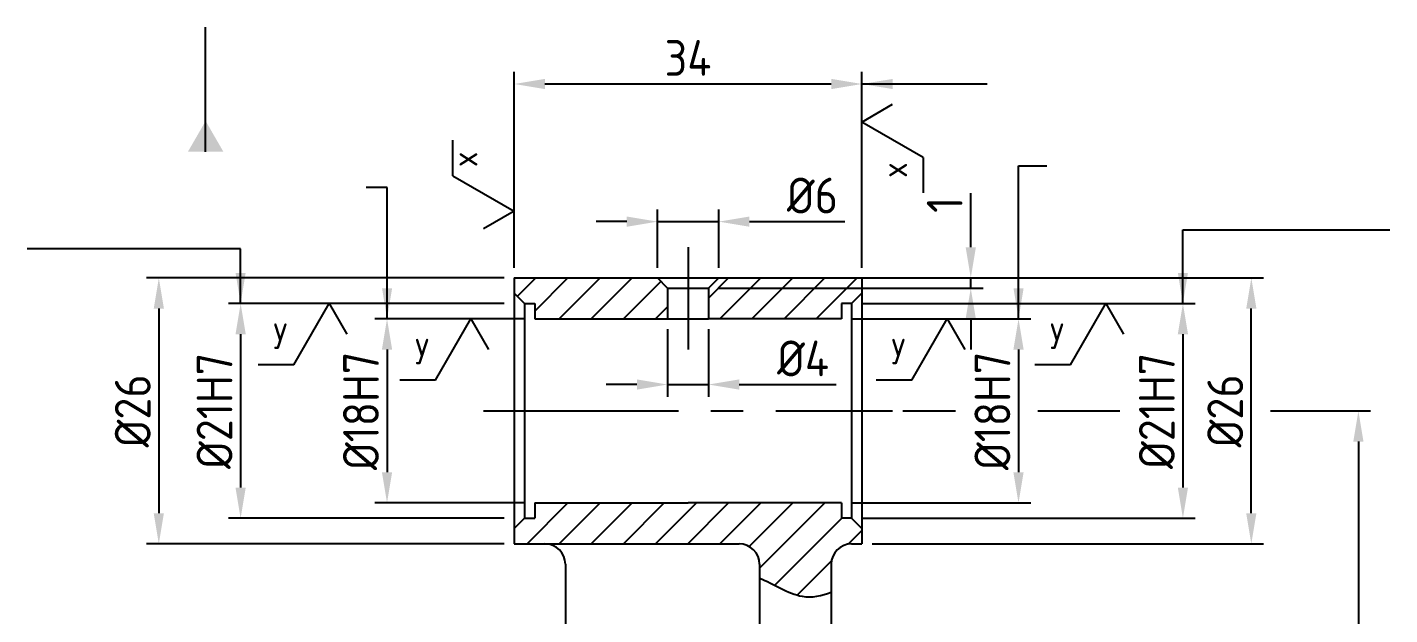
# Model space of a CAD drawing. Header units: millimetres. Extents: x 0 to 10991, y 0 to 768.
# Drawn here: x 1284.5 to 1417.8, y 567.8 to 625.3 of the extents above; entities that cross this region are included whole.
import ezdxf

# ---------------------------------------------------------------- set-up
doc = ezdxf.new("R2010")
doc.units = ezdxf.units.MM
doc.linetypes.add('CENTER2', pattern=[28.575, 19.05, -3.175, 3.175, -3.175])
for name, color, linetype in [('가는실선', 7, 'Continuous'), ('외형선', 3, 'Continuous'), ('중심선', 7, 'CENTER2')]:
    doc.layers.add(name, color=color, linetype=linetype)
doc.styles.get("Standard").update_dxf_attribs({"font": 'isocp.shx', "bigfont": 'whgtxt.shx'})
doc.dimstyles.new('ISO-25', dxfattribs={"dimtxt": 3.5, "dimasz": 3, "dimexe": 1.2, "dimexo": 1, "dimgap": 0.8, "dimtad": 1, "dimdec": 3, "dimdsep": 46, "dimtxsty": 'Standard', "dimcen": 0, "dimclrd": 7, "dimclre": 7, "dimclrt": 2, "dimadec": 0, "dimazin": 2, "dimtfac": 1, "dimtdec": 3, "dimtmove": 0, "dimatfit": 3, "dimfxl": 0, "dimlwd": -1, "dimlwe": -1, "dimarcsym": 0})

# ---------------------------------------------------------------- blocks, each defined once
blk = doc.blocks.new('*D369')
at = {"layer": 'Defpoints', "color": 0}
for p in [(1334.16, 596.75), (1319.72, 578.75), (1334.16, 578.75)]:
    blk.add_point(p, dxfattribs=at)
at = {"layer": '외형선', "color": 7}
for p, q in [((1333.16, 596.75), (1318.52, 596.75)), ((1319.72, 593.75), (1319.72, 581.75)), ((1333.16, 578.75), (1318.52, 578.75))]:
    blk.add_line(p, q, dxfattribs=at)
for points in [[(1319.22, 593.75), (1320.22, 593.75), (1319.72, 596.75)], [(1319.22, 581.75), (1320.22, 581.75), (1319.72, 578.75)]]:
    blk.add_solid(points, dxfattribs=at)
at = {"layer": '외형선', "color": 2, "insert": (1317.17, 587.75), "char_height": 3.5, "attachment_point": 5, "rotation": 90}
blk.add_mtext('%%C18H7', dxfattribs=at)
blk = doc.blocks.new('*D370')
at = {"layer": 'Defpoints', "color": 0}
for p in [(1332.16, 598.25), (1305.4, 577.25), (1332.16, 577.25)]:
    blk.add_point(p, dxfattribs=at)
at = {"layer": '외형선', "color": 7}
for p, q in [((1331.16, 598.25), (1304.2, 598.25)), ((1305.4, 595.25), (1305.4, 580.25)), ((1331.16, 577.25), (1304.2, 577.25))]:
    blk.add_line(p, q, dxfattribs=at)
for points in [[(1304.9, 595.25), (1305.9, 595.25), (1305.4, 598.25)], [(1304.9, 580.25), (1305.9, 580.25), (1305.4, 577.25)]]:
    blk.add_solid(points, dxfattribs=at)
at = {"layer": '외형선', "color": 2, "insert": (1302.85, 587.75), "char_height": 3.5, "attachment_point": 5, "rotation": 90}
blk.add_mtext('%%C21H7', dxfattribs=at)
blk = doc.blocks.new('*D371')
at = {"layer": 'Defpoints', "color": 0}
for p in [(1332.16, 600.75), (1297.4, 574.75), (1332.16, 574.75)]:
    blk.add_point(p, dxfattribs=at)
at = {"layer": '외형선', "color": 7}
for p, q in [((1331.16, 600.75), (1296.2, 600.75)), ((1297.4, 597.75), (1297.4, 577.75)), ((1331.16, 574.75), (1296.2, 574.75))]:
    blk.add_line(p, q, dxfattribs=at)
for points in [[(1296.9, 597.75), (1297.9, 597.75), (1297.4, 600.75)], [(1296.9, 577.75), (1297.9, 577.75), (1297.4, 574.75)]]:
    blk.add_solid(points, dxfattribs=at)
at = {"layer": '외형선', "color": 2, "insert": (1294.85, 587.75), "char_height": 3.5, "attachment_point": 5, "rotation": 90}
blk.add_mtext('%%C26', dxfattribs=at)
blk = doc.blocks.new('*D372')
at = {"layer": 'Defpoints', "color": 0}
for p in [(1347.16, 596.75), (1351.16, 596.75), (1351.16, 590.33)]:
    blk.add_point(p, dxfattribs=at)
at = {"layer": '외형선', "color": 7}
for p, q in [((1347.16, 595.75), (1347.16, 589.13)), ((1351.16, 595.75), (1351.16, 589.13)), ((1344.16, 590.33), (1341.16, 590.33)), ((1347.16, 590.33), (1351.16, 590.33)), ((1354.16, 590.33), (1363.66, 590.33))]:
    blk.add_line(p, q, dxfattribs=at)
for points in [[(1344.16, 590.83), (1344.16, 589.83), (1347.16, 590.33)], [(1354.16, 590.83), (1354.16, 589.83), (1351.16, 590.33)]]:
    blk.add_solid(points, dxfattribs=at)
at = {"layer": '외형선', "color": 2, "insert": (1360.41, 592.88), "char_height": 3.5, "attachment_point": 5}
blk.add_mtext('%%C4', dxfattribs=at)
blk = doc.blocks.new('*D373')
at = {"layer": 'Defpoints', "color": 0}
for p in [(1352.16, 606.26), (1346.16, 600.75), (1352.16, 600.75)]:
    blk.add_point(p, dxfattribs=at)
at = {"layer": '외형선', "color": 7}
for p, q in [((1346.16, 601.75), (1346.16, 607.46)), ((1352.16, 601.75), (1352.16, 607.46)), ((1343.16, 606.26), (1340.16, 606.26)), ((1346.16, 606.26), (1352.16, 606.26)), ((1355.16, 606.26), (1364.48, 606.26))]:
    blk.add_line(p, q, dxfattribs=at)
for points in [[(1343.16, 606.76), (1343.16, 605.76), (1346.16, 606.26)], [(1355.16, 606.76), (1355.16, 605.76), (1352.16, 606.26)]]:
    blk.add_solid(points, dxfattribs=at)
at = {"layer": '외형선', "color": 2, "insert": (1361.32, 608.81), "char_height": 3.5, "attachment_point": 5}
blk.add_mtext('%%C6', dxfattribs=at)
blk = doc.blocks.new('*D374')
at = {"layer": 'Defpoints', "color": 0}
for p in [(1366.16, 619.72), (1332.16, 600.75), (1366.16, 600.75)]:
    blk.add_point(p, dxfattribs=at)
at = {"layer": '외형선', "color": 7}
for p, q in [((1332.16, 601.75), (1332.16, 620.92)), ((1335.16, 619.72), (1363.16, 619.72)), ((1366.16, 601.75), (1366.16, 620.92))]:
    blk.add_line(p, q, dxfattribs=at)
for points in [[(1335.16, 620.22), (1335.16, 619.22), (1332.16, 619.72)], [(1363.16, 620.22), (1363.16, 619.22), (1366.16, 619.72)]]:
    blk.add_solid(points, dxfattribs=at)
at = {"layer": '외형선', "color": 2, "insert": (1349.16, 622.27), "char_height": 3.5, "attachment_point": 5}
blk.add_mtext('34', dxfattribs=at)
blk = doc.blocks.new('*D375')
at = {"layer": 'Defpoints', "color": 0}
for p in [(1369.16, 587.75), (1363.16, 507.75), (1414.72, 507.75)]:
    blk.add_point(p, dxfattribs=at)
at = {"layer": '외형선', "color": 7}
for p, q in [((1370.16, 587.75), (1375.31, 587.75)), ((1383.36, 587.75), (1391.38, 587.75)), ((1406.13, 587.75), (1415.92, 587.75)), ((1414.72, 584.75), (1414.72, 510.75)), ((1364.16, 507.75), (1415.92, 507.75))]:
    blk.add_line(p, q, dxfattribs=at)
for points in [[(1414.22, 584.75), (1415.22, 584.75), (1414.72, 587.75)], [(1414.22, 510.75), (1415.22, 510.75), (1414.72, 507.75)]]:
    blk.add_solid(points, dxfattribs=at)
at = {"layer": '외형선', "color": 2, "insert": (1412.17, 547.75), "char_height": 3.5, "attachment_point": 5, "rotation": 90}
blk.add_mtext('80{\\H0.71429x;%%P0.023}', dxfattribs=at)
blk = doc.blocks.new('*D387')
at = {"layer": 'Defpoints', "color": 0}
for p in [(1351.16, 599.75), (1352.16, 600.75), (1376.81, 600.75)]:
    blk.add_point(p, dxfattribs=at)
at = {"layer": '외형선', "color": 7}
for p, q in [((1376.81, 603.75), (1376.81, 609.05)), ((1352.16, 599.75), (1378.01, 599.75)), ((1353.16, 600.75), (1378.01, 600.75)), ((1376.81, 599.75), (1376.81, 600.75)), ((1376.81, 596.75), (1376.81, 593.75))]:
    blk.add_line(p, q, dxfattribs=at)
for points in [[(1376.31, 603.75), (1377.31, 603.75), (1376.81, 600.75)], [(1376.31, 596.75), (1377.31, 596.75), (1376.81, 599.75)]]:
    blk.add_solid(points, dxfattribs=at)
at = {"layer": '외형선', "color": 2, "insert": (1374.26, 607.9), "char_height": 3.5, "attachment_point": 5, "rotation": 90}
blk.add_mtext('1', dxfattribs=at)
blk = doc.blocks.new('*D389')
at = {"layer": 'Defpoints', "color": 0}
for p in [(1364.16, 596.75), (1364.16, 578.75), (1381.48, 578.75)]:
    blk.add_point(p, dxfattribs=at)
at = {"layer": '외형선', "color": 7}
for p, q in [((1365.16, 596.75), (1382.68, 596.75)), ((1381.48, 593.75), (1381.48, 581.75)), ((1365.16, 578.75), (1382.68, 578.75))]:
    blk.add_line(p, q, dxfattribs=at)
for points in [[(1380.98, 593.75), (1381.98, 593.75), (1381.48, 596.75)], [(1380.98, 581.75), (1381.98, 581.75), (1381.48, 578.75)]]:
    blk.add_solid(points, dxfattribs=at)
at = {"layer": '외형선', "color": 2, "insert": (1378.93, 587.75), "char_height": 3.5, "attachment_point": 5, "rotation": 90}
blk.add_mtext('%%C18H7', dxfattribs=at)
blk = doc.blocks.new('*D390')
at = {"layer": 'Defpoints', "color": 0}
for p in [(1365.16, 598.25), (1365.16, 577.25), (1397.56, 577.25)]:
    blk.add_point(p, dxfattribs=at)
at = {"layer": '외형선', "color": 7}
for p, q in [((1366.16, 598.25), (1398.76, 598.25)), ((1397.56, 595.25), (1397.56, 580.25)), ((1366.16, 577.25), (1398.76, 577.25))]:
    blk.add_line(p, q, dxfattribs=at)
for points in [[(1397.06, 595.25), (1398.06, 595.25), (1397.56, 598.25)], [(1397.06, 580.25), (1398.06, 580.25), (1397.56, 577.25)]]:
    blk.add_solid(points, dxfattribs=at)
at = {"layer": '외형선', "color": 2, "insert": (1395.01, 587.75), "char_height": 3.5, "attachment_point": 5, "rotation": 90}
blk.add_mtext('%%C21H7', dxfattribs=at)
blk = doc.blocks.new('*D391')
at = {"layer": 'Defpoints', "color": 0}
for p in [(1376.81, 600.75), (1404.25, 600.75), (1366.16, 574.75)]:
    blk.add_point(p, dxfattribs=at)
at = {"layer": '외형선', "color": 7}
for p, q in [((1377.81, 600.75), (1405.45, 600.75)), ((1404.25, 577.75), (1404.25, 597.75)), ((1367.16, 574.75), (1405.45, 574.75))]:
    blk.add_line(p, q, dxfattribs=at)
for points in [[(1403.75, 597.75), (1404.75, 597.75), (1404.25, 600.75)], [(1403.75, 577.75), (1404.75, 577.75), (1404.25, 574.75)]]:
    blk.add_solid(points, dxfattribs=at)
at = {"layer": '외형선', "color": 2, "insert": (1401.7, 587.75), "char_height": 3.5, "attachment_point": 5, "rotation": 90}
blk.add_mtext('%%C26', dxfattribs=at)

msp = doc.modelspace()

# ---------------------------------------------------------------- hatches: boundary and pattern name
at = {"layer": '가는실선'}
h = msp.add_hatch(dxfattribs=at)
h.set_pattern_fill('ANSI31', color=256, scale=0.7)
h.set_pattern_definition([(45, (73.4666, 0), (-1.5715448, 1.5715448), [])])
h.paths.add_polyline_path([(1352.1602, 600.749), (1351.1602, 599.749), (1351.1602, 596.749), (1364.1602, 596.749), (1364.1602, 598.249), (1366.1602, 598.249), (1366.1602, 600.749)])
h.paths.add_polyline_path([(1332.1602, 599.249), (1333.1602, 598.249), (1334.1602, 598.249), (1334.1602, 596.749), (1347.1602, 596.749), (1347.1602, 599.749), (1346.1602, 600.749), (1332.1602, 600.749)])
edge = h.paths.add_edge_path()
edge.add_line((1333.1602, 577.249), (1332.1602, 576.249))
edge.add_line((1332.1602, 576.249), (1332.1602, 574.749))
edge.add_line((1332.1602, 574.749), (1354.1602, 574.749))
edge.add_arc((1354.1602, 572.749), 2, 0, 90, ccw=False)
edge.add_line((1356.1602, 572.749), (1356.1602, 571.4022))
edge.add_line((1356.1602, 571.4022), (1356.1867, 571.3914))
edge.add_line((1356.1867, 571.3914), (1356.2132, 571.3805))
edge.add_line((1356.2132, 571.3805), (1356.2398, 571.3695))
edge.add_line((1356.2398, 571.3695), (1356.2663, 571.3583))
edge.add_line((1356.2663, 571.3583), (1356.2929, 571.3471))
edge.add_line((1356.2929, 571.3471), (1356.3196, 571.3357))
edge.add_line((1356.3196, 571.3357), (1356.3462, 571.3243))
edge.add_line((1356.3462, 571.3243), (1356.3729, 571.3127))
edge.add_line((1356.3729, 571.3127), (1356.3996, 571.301))
edge.add_line((1356.3996, 571.301), (1356.4264, 571.2893))
edge.add_line((1356.4264, 571.2893), (1356.4531, 571.2774))
edge.add_line((1356.4531, 571.2774), (1356.4799, 571.2654))
edge.add_line((1356.4799, 571.2654), (1356.5067, 571.2533))
edge.add_line((1356.5067, 571.2533), (1356.5335, 571.2412))
edge.add_line((1356.5335, 571.2412), (1356.5604, 571.2289))
edge.add_line((1356.5604, 571.2289), (1356.5873, 571.2166))
edge.add_line((1356.5873, 571.2166), (1356.6142, 571.2041))
edge.add_line((1356.6142, 571.2041), (1356.6411, 571.1916))
edge.add_line((1356.6411, 571.1916), (1356.6681, 571.179))
edge.add_line((1356.6681, 571.179), (1356.6951, 571.1663))
edge.add_line((1356.6951, 571.1663), (1356.7221, 571.1536))
edge.add_line((1356.7221, 571.1536), (1356.7491, 571.1407))
edge.add_line((1356.7491, 571.1407), (1356.7761, 571.1278))
edge.add_line((1356.7761, 571.1278), (1356.8032, 571.1149))
edge.add_line((1356.8032, 571.1149), (1356.8303, 571.1018))
edge.add_line((1356.8303, 571.1018), (1356.8574, 571.0887))
edge.add_line((1356.8574, 571.0887), (1356.8845, 571.0755))
edge.add_line((1356.8845, 571.0755), (1356.9117, 571.0622))
edge.add_line((1356.9117, 571.0622), (1356.9389, 571.0489))
edge.add_line((1356.9389, 571.0489), (1356.966, 571.0356))
edge.add_line((1356.966, 571.0356), (1356.9933, 571.0221))
edge.add_line((1356.9933, 571.0221), (1357.0205, 571.0086))
edge.add_line((1357.0205, 571.0086), (1357.0477, 570.9951))
edge.add_line((1357.0477, 570.9951), (1357.075, 570.9815))
edge.add_line((1357.075, 570.9815), (1357.1023, 570.9679))
edge.add_line((1357.1023, 570.9679), (1357.1296, 570.9542))
edge.add_line((1357.1296, 570.9542), (1357.157, 570.9405))
edge.add_line((1357.157, 570.9405), (1357.1843, 570.9267))
edge.add_line((1357.1843, 570.9267), (1357.2117, 570.9129))
edge.add_line((1357.2117, 570.9129), (1357.239, 570.899))
edge.add_line((1357.239, 570.899), (1357.2664, 570.8851))
edge.add_line((1357.2664, 570.8851), (1357.2939, 570.8712))
edge.add_line((1357.2939, 570.8712), (1357.3213, 570.8573))
edge.add_line((1357.3213, 570.8573), (1357.3487, 570.8433))
edge.add_line((1357.3487, 570.8433), (1357.3762, 570.8293))
edge.add_line((1357.3762, 570.8293), (1357.4037, 570.8152))
edge.add_line((1357.4037, 570.8152), (1357.4312, 570.8012))
edge.add_line((1357.4312, 570.8012), (1357.4587, 570.7871))
edge.add_line((1357.4587, 570.7871), (1357.4862, 570.773))
edge.add_line((1357.4862, 570.773), (1357.5138, 570.7589))
edge.add_line((1357.5138, 570.7589), (1357.5413, 570.7447))
edge.add_line((1357.5413, 570.7447), (1357.5689, 570.7306))
edge.add_line((1357.5689, 570.7306), (1357.5965, 570.7164))
edge.add_line((1357.5965, 570.7164), (1357.6241, 570.7023))
edge.add_line((1357.6241, 570.7023), (1357.6517, 570.6881))
edge.add_line((1357.6517, 570.6881), (1357.6793, 570.6739))
edge.add_line((1357.6793, 570.6739), (1357.707, 570.6597))
edge.add_line((1357.707, 570.6597), (1357.7346, 570.6456))
edge.add_line((1357.7346, 570.6456), (1357.7623, 570.6314))
edge.add_line((1357.7623, 570.6314), (1357.79, 570.6172))
edge.add_line((1357.79, 570.6172), (1357.8177, 570.603))
edge.add_line((1357.8177, 570.603), (1357.8454, 570.5889))
edge.add_line((1357.8454, 570.5889), (1357.8731, 570.5747))
edge.add_line((1357.8731, 570.5747), (1357.9008, 570.5606))
edge.add_line((1357.9008, 570.5606), (1357.9285, 570.5465))
edge.add_line((1357.9285, 570.5465), (1357.9563, 570.5324))
edge.add_line((1357.9563, 570.5324), (1357.984, 570.5183))
edge.add_line((1357.984, 570.5183), (1358.0118, 570.5042))
edge.add_line((1358.0118, 570.5042), (1358.0396, 570.4902))
edge.add_line((1358.0396, 570.4902), (1358.0673, 570.4762))
edge.add_line((1358.0673, 570.4762), (1358.0951, 570.4622))
edge.add_line((1358.0951, 570.4622), (1358.1229, 570.4482))
edge.add_line((1358.1229, 570.4482), (1358.1507, 570.4343))
edge.add_line((1358.1507, 570.4343), (1358.1786, 570.4204))
edge.add_line((1358.1786, 570.4204), (1358.2064, 570.4066))
edge.add_line((1358.2064, 570.4066), (1358.2342, 570.3928))
edge.add_line((1358.2342, 570.3928), (1358.262, 570.379))
edge.add_line((1358.262, 570.379), (1358.2899, 570.3652))
edge.add_line((1358.2899, 570.3652), (1358.3177, 570.3516))
edge.add_line((1358.3177, 570.3516), (1358.3456, 570.3379))
edge.add_line((1358.3456, 570.3379), (1358.3735, 570.3243))
edge.add_line((1358.3735, 570.3243), (1358.4013, 570.3108))
edge.add_line((1358.4013, 570.3108), (1358.4292, 570.2973))
edge.add_line((1358.4292, 570.2973), (1358.4571, 570.2839))
edge.add_line((1358.4571, 570.2839), (1358.485, 570.2705))
edge.add_line((1358.485, 570.2705), (1358.5129, 570.2572))
edge.add_line((1358.5129, 570.2572), (1358.5408, 570.2439))
edge.add_line((1358.5408, 570.2439), (1358.5687, 570.2307))
edge.add_line((1358.5687, 570.2307), (1358.5966, 570.2176))
edge.add_line((1358.5966, 570.2176), (1358.6245, 570.2045))
edge.add_line((1358.6245, 570.2045), (1358.6524, 570.1915))
edge.add_line((1358.6524, 570.1915), (1358.6803, 570.1786))
edge.add_line((1358.6803, 570.1786), (1358.7082, 570.1658))
edge.add_line((1358.7082, 570.1658), (1358.7362, 570.153))
edge.add_line((1358.7362, 570.153), (1358.7641, 570.1403))
edge.add_line((1358.7641, 570.1403), (1358.792, 570.1277))
edge.add_line((1358.792, 570.1277), (1358.8199, 570.1152))
edge.add_line((1358.8199, 570.1152), (1358.8479, 570.1028))
edge.add_line((1358.8479, 570.1028), (1358.8758, 570.0904))
edge.add_line((1358.8758, 570.0904), (1358.9037, 570.0782))
edge.add_line((1358.9037, 570.0782), (1358.9317, 570.066))
edge.add_line((1358.9317, 570.066), (1358.9596, 570.0539))
edge.add_line((1358.9596, 570.0539), (1358.9875, 570.0419))
edge.add_line((1358.9875, 570.0419), (1359.0155, 570.0301))
edge.add_line((1359.0155, 570.0301), (1359.0434, 570.0183))
edge.add_line((1359.0434, 570.0183), (1359.0713, 570.0066))
edge.add_line((1359.0713, 570.0066), (1359.0993, 569.995))
edge.add_line((1359.0993, 569.995), (1359.1272, 569.9836))
edge.add_line((1359.1272, 569.9836), (1359.1551, 569.9722))
edge.add_line((1359.1551, 569.9722), (1359.183, 569.9609))
edge.add_line((1359.183, 569.9609), (1359.211, 569.9498))
edge.add_line((1359.211, 569.9498), (1359.2389, 569.9388))
edge.add_line((1359.2389, 569.9388), (1359.2668, 569.9279))
edge.add_line((1359.2668, 569.9279), (1359.2947, 569.9171))
edge.add_line((1359.2947, 569.9171), (1359.3226, 569.9064))
edge.add_line((1359.3226, 569.9064), (1359.3505, 569.8959))
edge.add_line((1359.3505, 569.8959), (1359.3785, 569.8855))
edge.add_line((1359.3785, 569.8855), (1359.4064, 569.8752))
edge.add_line((1359.4064, 569.8752), (1359.4343, 569.865))
edge.add_line((1359.4343, 569.865), (1359.4621, 569.855))
edge.add_line((1359.4621, 569.855), (1359.49, 569.8451))
edge.add_line((1359.49, 569.8451), (1359.5179, 569.8353))
edge.add_line((1359.5179, 569.8353), (1359.5458, 569.8257))
edge.add_line((1359.5458, 569.8257), (1359.5737, 569.8162))
edge.add_line((1359.5737, 569.8162), (1359.6015, 569.8069))
edge.add_line((1359.6015, 569.8069), (1359.6294, 569.7977))
edge.add_line((1359.6294, 569.7977), (1359.6572, 569.7887))
edge.add_line((1359.6572, 569.7887), (1359.6851, 569.7798))
edge.add_line((1359.6851, 569.7798), (1359.7129, 569.771))
edge.add_line((1359.7129, 569.771), (1359.7408, 569.7624))
edge.add_line((1359.7408, 569.7624), (1359.7686, 569.754))
edge.add_line((1359.7686, 569.754), (1359.7964, 569.7457))
edge.add_line((1359.7964, 569.7457), (1359.8242, 569.7376))
edge.add_line((1359.8242, 569.7376), (1359.852, 569.7296))
edge.add_line((1359.852, 569.7296), (1359.8798, 569.7218))
edge.add_line((1359.8798, 569.7218), (1359.9076, 569.7142))
edge.add_line((1359.9076, 569.7142), (1359.9354, 569.7068))
edge.add_line((1359.9354, 569.7068), (1359.9631, 569.6995))
edge.add_line((1359.9631, 569.6995), (1359.9909, 569.6923))
edge.add_line((1359.9909, 569.6923), (1360.0186, 569.6854))
edge.add_line((1360.0186, 569.6854), (1360.0463, 569.6786))
edge.add_line((1360.0463, 569.6786), (1360.0741, 569.672))
edge.add_line((1360.0741, 569.672), (1360.1018, 569.6656))
edge.add_line((1360.1018, 569.6656), (1360.1295, 569.6594))
edge.add_line((1360.1295, 569.6594), (1360.1572, 569.6534))
edge.add_line((1360.1572, 569.6534), (1360.1848, 569.6475))
edge.add_line((1360.1848, 569.6475), (1360.2125, 569.6419))
edge.add_line((1360.2125, 569.6419), (1360.2402, 569.6364))
edge.add_line((1360.2402, 569.6364), (1360.2678, 569.6311))
edge.add_line((1360.2678, 569.6311), (1360.2954, 569.626))
edge.add_line((1360.2954, 569.626), (1360.323, 569.6211))
edge.add_line((1360.323, 569.6211), (1360.3506, 569.6165))
edge.add_line((1360.3506, 569.6165), (1360.3782, 569.612))
edge.add_line((1360.3782, 569.612), (1360.4058, 569.6077))
edge.add_line((1360.4058, 569.6077), (1360.4334, 569.6036))
edge.add_line((1360.4334, 569.6036), (1360.4609, 569.5997))
edge.add_line((1360.4609, 569.5997), (1360.4884, 569.596))
edge.add_line((1360.4884, 569.596), (1360.516, 569.5924))
edge.add_line((1360.516, 569.5924), (1360.5435, 569.5891))
edge.add_line((1360.5435, 569.5891), (1360.571, 569.586))
edge.add_line((1360.571, 569.586), (1360.5984, 569.5831))
edge.add_line((1360.5984, 569.5831), (1360.6259, 569.5803))
edge.add_line((1360.6259, 569.5803), (1360.6534, 569.5777))
edge.add_line((1360.6534, 569.5777), (1360.6808, 569.5754))
edge.add_line((1360.6808, 569.5754), (1360.7083, 569.5732))
edge.add_line((1360.7083, 569.5732), (1360.7357, 569.5712))
edge.add_line((1360.7357, 569.5712), (1360.7631, 569.5693))
edge.add_line((1360.7631, 569.5693), (1360.7905, 569.5677))
edge.add_line((1360.7905, 569.5677), (1360.8179, 569.5663))
edge.add_line((1360.8179, 569.5663), (1360.8452, 569.565))
edge.add_line((1360.8452, 569.565), (1360.8726, 569.5639))
edge.add_line((1360.8726, 569.5639), (1360.8999, 569.563))
edge.add_line((1360.8999, 569.563), (1360.9273, 569.5623))
edge.add_line((1360.9273, 569.5623), (1360.9546, 569.5617))
edge.add_line((1360.9546, 569.5617), (1360.9819, 569.5613))
edge.add_line((1360.9819, 569.5613), (1361.0092, 569.5611))
edge.add_line((1361.0092, 569.5611), (1361.0365, 569.5611))
edge.add_line((1361.0365, 569.5611), (1361.0638, 569.5613))
edge.add_line((1361.0638, 569.5613), (1361.091, 569.5616))
edge.add_line((1361.091, 569.5616), (1361.1183, 569.5621))
edge.add_line((1361.1183, 569.5621), (1361.1455, 569.5628))
edge.add_line((1361.1455, 569.5628), (1361.1728, 569.5636))
edge.add_line((1361.1728, 569.5636), (1361.2, 569.5646))
edge.add_line((1361.2, 569.5646), (1361.2272, 569.5658))
edge.add_line((1361.2272, 569.5658), (1361.2544, 569.5672))
edge.add_line((1361.2544, 569.5672), (1361.2816, 569.5687))
edge.add_line((1361.2816, 569.5687), (1361.3087, 569.5704))
edge.add_line((1361.3087, 569.5704), (1361.3359, 569.5722))
edge.add_line((1361.3359, 569.5722), (1361.363, 569.5743))
edge.add_line((1361.363, 569.5743), (1361.3902, 569.5764))
edge.add_line((1361.3902, 569.5764), (1361.4173, 569.5788))
edge.add_line((1361.4173, 569.5788), (1361.4444, 569.5813))
edge.add_line((1361.4444, 569.5813), (1361.4715, 569.584))
edge.add_line((1361.4715, 569.584), (1361.4986, 569.5868))
edge.add_line((1361.4986, 569.5868), (1361.5257, 569.5898))
edge.add_line((1361.5257, 569.5898), (1361.5528, 569.5929))
edge.add_line((1361.5528, 569.5929), (1361.5799, 569.5962))
edge.add_line((1361.5799, 569.5962), (1361.6069, 569.5997))
edge.add_line((1361.6069, 569.5997), (1361.634, 569.6033))
edge.add_line((1361.634, 569.6033), (1361.661, 569.6071))
edge.add_line((1361.661, 569.6071), (1361.688, 569.611))
edge.add_line((1361.688, 569.611), (1361.715, 569.6151))
edge.add_line((1361.715, 569.6151), (1361.742, 569.6193))
edge.add_line((1361.742, 569.6193), (1361.769, 569.6237))
edge.add_line((1361.769, 569.6237), (1361.796, 569.6282))
edge.add_line((1361.796, 569.6282), (1361.823, 569.6329))
edge.add_line((1361.823, 569.6329), (1361.8499, 569.6377))
edge.add_line((1361.8499, 569.6377), (1361.8769, 569.6427))
edge.add_line((1361.8769, 569.6427), (1361.9038, 569.6478))
edge.add_line((1361.9038, 569.6478), (1361.9308, 569.6531))
edge.add_line((1361.9308, 569.6531), (1361.9577, 569.6585))
edge.add_line((1361.9577, 569.6585), (1361.9846, 569.664))
edge.add_line((1361.9846, 569.664), (1362.0115, 569.6697))
edge.add_line((1362.0115, 569.6697), (1362.0384, 569.6756))
edge.add_line((1362.0384, 569.6756), (1362.0653, 569.6816))
edge.add_line((1362.0653, 569.6816), (1362.0922, 569.6877))
edge.add_line((1362.0922, 569.6877), (1362.119, 569.6939))
edge.add_line((1362.119, 569.6939), (1362.1459, 569.7003))
edge.add_line((1362.1459, 569.7003), (1362.1727, 569.7069))
edge.add_line((1362.1727, 569.7069), (1362.1996, 569.7135))
edge.add_line((1362.1996, 569.7135), (1362.2264, 569.7203))
edge.add_line((1362.2264, 569.7203), (1362.2532, 569.7273))
edge.add_line((1362.2532, 569.7273), (1362.28, 569.7344))
edge.add_line((1362.28, 569.7344), (1362.3068, 569.7416))
edge.add_line((1362.3068, 569.7416), (1362.3336, 569.7489))
edge.add_line((1362.3336, 569.7489), (1362.3604, 569.7564))
edge.add_line((1362.3604, 569.7564), (1362.3872, 569.764))
edge.add_line((1362.3872, 569.764), (1362.414, 569.7717))
edge.add_line((1362.414, 569.7717), (1362.4407, 569.7796))
edge.add_line((1362.4407, 569.7796), (1362.4675, 569.7876))
edge.add_line((1362.4675, 569.7876), (1362.4942, 569.7957))
edge.add_line((1362.4942, 569.7957), (1362.521, 569.8039))
edge.add_line((1362.521, 569.8039), (1362.5477, 569.8123))
edge.add_line((1362.5477, 569.8123), (1362.5744, 569.8208))
edge.add_line((1362.5744, 569.8208), (1362.6011, 569.8294))
edge.add_line((1362.6011, 569.8294), (1362.6278, 569.8381))
edge.add_line((1362.6278, 569.8381), (1362.6545, 569.847))
edge.add_line((1362.6545, 569.847), (1362.6812, 569.8559))
edge.add_line((1362.6812, 569.8559), (1362.7079, 569.865))
edge.add_line((1362.7079, 569.865), (1362.7345, 569.8742))
edge.add_line((1362.7345, 569.8742), (1362.7612, 569.8836))
edge.add_line((1362.7612, 569.8836), (1362.7879, 569.893))
edge.add_line((1362.7879, 569.893), (1362.8145, 569.9026))
edge.add_line((1362.8145, 569.9026), (1362.8411, 569.9123))
edge.add_line((1362.8411, 569.9123), (1362.8678, 569.922))
edge.add_line((1362.8678, 569.922), (1362.8944, 569.9319))
edge.add_line((1362.8944, 569.9319), (1362.921, 569.942))
edge.add_line((1362.921, 569.942), (1362.9476, 569.9521))
edge.add_line((1362.9476, 569.9521), (1362.9742, 569.9623))
edge.add_line((1362.9742, 569.9623), (1363.0008, 569.9727))
edge.add_line((1363.0008, 569.9727), (1363.0274, 569.9831))
edge.add_line((1363.0274, 569.9831), (1363.054, 569.9937))
edge.add_line((1363.054, 569.9937), (1363.0805, 570.0043))
edge.add_line((1363.0805, 570.0043), (1363.1071, 570.0151))
edge.add_line((1363.1071, 570.0151), (1363.1337, 570.026))
edge.add_line((1363.1337, 570.026), (1363.1602, 570.037))
edge.add_line((1363.1602, 570.037), (1363.1602, 572.749))
edge.add_arc((1365.1602, 572.749), 2, 90, 180, ccw=False)
edge.add_line((1365.1602, 574.749), (1366.1602, 574.749))
edge.add_line((1366.1602, 574.749), (1366.1602, 577.249))
edge.add_line((1366.1602, 577.249), (1364.1602, 577.249))
edge.add_line((1364.1602, 577.249), (1364.1602, 578.749))
edge.add_line((1364.1602, 578.749), (1349.1602, 578.749))
edge.add_line((1349.1602, 578.749), (1334.1602, 578.749))
edge.add_line((1334.1602, 578.749), (1334.1602, 577.249))
edge.add_line((1334.1602, 577.249), (1333.1602, 577.249))

# ---------------------------------------------------------------- linework, layer by layer
for p, q in [((1366.1602, 616.0015), (1369.1602, 617.7336)), ((1372.1602, 612.5374), (1366.1602, 616.0015)), ((1326.1602, 610.7497), (1326.1602, 614.2138)), ((1372.1602, 612.5374), (1372.1602, 609.0733)), ((1326.1602, 610.7497), (1332.1602, 607.2855)), ((1332.1602, 607.2855), (1329.1602, 605.5535)), ((1310.5921, 592.249), (1314.0562, 598.249)), ((1314.0562, 598.249), (1315.7882, 595.249)), ((1386.5507, 592.249), (1390.0148, 598.249)), ((1390.0148, 598.249), (1391.7469, 595.249)), ((1324.4514, 590.749), (1327.9155, 596.749)), ((1327.9155, 596.749), (1329.6475, 593.749)), ((1371.0377, 590.749), (1374.5018, 596.749)), ((1374.5018, 596.749), (1376.2339, 593.749)), ((1310.5921, 592.249), (1307.1279, 592.249)), ((1386.5507, 592.249), (1383.0866, 592.249)), ((1324.4514, 590.749), (1320.9873, 590.749)), ((1371.0377, 590.749), (1367.5736, 590.749))]:
    msp.add_line(p, q, dxfattribs=at)
at = {"layer": '외형선'}
for p, q in [((1332.1602, 600.749), (1332.1602, 574.749)), ((1332.1602, 600.749), (1366.1602, 600.749)), ((1347.1602, 599.749), (1346.1602, 600.749)), ((1347.1602, 599.749), (1347.1602, 596.749)), ((1347.1602, 599.749), (1351.1602, 599.749)), ((1351.1602, 599.749), (1352.1602, 600.749)), ((1351.1602, 599.749), (1351.1602, 596.749)), ((1366.1602, 600.749), (1366.1602, 574.749)), ((1333.1602, 598.249), (1332.1602, 599.249)), ((1365.1602, 598.249), (1366.1602, 599.249)), ((1333.1602, 598.249), (1334.1602, 598.249)), ((1333.1602, 598.249), (1333.1602, 577.249)), ((1334.1602, 598.249), (1334.1602, 596.749)), ((1365.1602, 598.249), (1364.1602, 598.249)), ((1364.1602, 598.249), (1364.1602, 596.749)), ((1365.1602, 598.249), (1365.1602, 577.249)), ((1334.1602, 596.749), (1347.1602, 596.749)), ((1347.1602, 596.749), (1351.1602, 596.749)), ((1364.1602, 596.749), (1351.1602, 596.749)), ((1334.1602, 578.749), (1334.1602, 577.249)), ((1334.1602, 578.749), (1349.1602, 578.749)), ((1364.1602, 578.749), (1349.1602, 578.749)), ((1364.1602, 578.749), (1364.1602, 577.249)), ((1332.1602, 576.249), (1333.1602, 577.249)), ((1333.1602, 577.249), (1334.1602, 577.249)), ((1365.1602, 577.249), (1364.1602, 577.249)), ((1365.1602, 577.249), (1366.1602, 576.249)), ((1332.1602, 574.749), (1354.1602, 574.749)), ((1365.1602, 574.749), (1366.1602, 574.749)), ((1337.1602, 572.749), (1337.1602, 517.749)), ((1356.1602, 572.749), (1356.1602, 517.749)), ((1363.1602, 572.749), (1363.1602, 507.749))]:
    msp.add_line(p, q, dxfattribs=at)
for centre, start, end in [((1335.1602, 572.749), 0, 90), ((1354.1602, 572.749), 0, 90), ((1365.1602, 572.749), 90, 180)]:
    msp.add_arc(centre, 2, start, end, dxfattribs=at)
msp.add_open_spline([(1356.1602, 571.4022), (1357.4888, 570.8643), (1359.9306, 569.1703), (1362.227, 569.6492), (1363.1602, 570.037)], degree=3, knots=[6.5192878, 6.5192878, 6.5192878, 6.5192878, 10.78189531, 13.76811601, 13.76811601, 13.76811601, 13.76811601], dxfattribs=at)
at = {"layer": '중심선'}
for p, q in [((1349.1602, 603.749), (1349.1602, 593.749)), ((1329.1602, 587.749), (1369.1602, 587.749))]:
    msp.add_line(p, q, dxfattribs=at)

# ---------------------------------------------------------------- texts
at = {"layer": '가는실선', "char_height": 2.5, "attachment_point": 1, "rotation": 90}
for insert in [(1326.0514, 611.5842), (1368.0829, 610.5341)]:
    msp.add_mtext_dynamic_manual_height_columns('x', width=5.706502, gutter_width=12.5, heights=[0], dxfattribs=dict(at, insert=insert))
at = {"layer": '가는실선', "char_height": 2.5, "attachment_point": 1}
for insert in [(1308.5252, 597.0618), (1384.4839, 597.0618), (1322.3845, 595.5618), (1368.9709, 595.5618)]:
    msp.add_mtext_dynamic_manual_height_columns('y', width=5.706502, gutter_width=12.5, heights=[0], dxfattribs=dict(at, insert=insert))

# ---------------------------------------------------------------- dimensions: what is measured, and where the dimension line sits
at = {"layer": '외형선'}
dim = msp.add_linear_dim(base=(1366.1602, 619.7199), p1=(1332.1602, 600.749), p2=(1366.1602, 600.749), dimstyle='ISO-25', dxfattribs=at)
dim.commit()
dim.dimension.update_dxf_attribs({"geometry": '*D374', "text_midpoint": (1349.1602, 622.2699)})
for base, p1, p2, picture, middle in [((1352.1602, 606.2643), (1346.1602, 600.749), (1352.1602, 600.749), '*D373', (1361.322, 608.8143)), ((1351.1602, 590.3273), (1347.1602, 596.749), (1351.1602, 596.749), '*D372', (1360.4102, 592.8773))]:
    dim = msp.add_linear_dim(base=base, p1=p1, p2=p2, text='%%C<>', dimstyle='ISO-25', dxfattribs=at)
    dim.commit()
    dim.dimension.update_dxf_attribs({"geometry": picture, "text_midpoint": middle})
dim = msp.add_linear_dim(base=(1376.8096, 600.749), p1=(1351.1602, 599.749), p2=(1352.1602, 600.749), angle=90, dimstyle='ISO-25', dxfattribs=at)
dim.commit()
dim.dimension.update_dxf_attribs({"geometry": '*D387', "text_midpoint": (1374.2596, 607.899)})
for base, p1, p2, text, picture, middle in [((1297.3966, 574.749), (1332.1602, 600.749), (1332.1602, 574.749), '%%C<>', '*D371', (1294.8463, 587.749)), ((1404.2532, 600.749), (1366.1602, 574.749), (1376.8096, 600.749), '%%C<>', '*D391', (1401.7028, 587.749)), ((1305.398, 577.249), (1332.1602, 598.249), (1332.1602, 577.249), '%%C<>H7', '*D370', (1302.8476, 587.749)), ((1397.5569, 577.249), (1365.1602, 598.249), (1365.1602, 577.249), '%%C<>H7', '*D390', (1395.0066, 587.749)), ((1319.723, 578.749), (1334.1602, 596.749), (1334.1602, 578.749), '%%C<>H7', '*D369', (1317.173, 587.749)), ((1381.4843, 578.749), (1364.1602, 596.749), (1364.1602, 578.749), '%%C<>H7', '*D389', (1378.9343, 587.749)), ((1414.7152, 507.749), (1369.1602, 587.749), (1363.1602, 507.749), '<>{\\H0.71429x;%%P0.023}', '*D375', (1412.1652, 547.749))]:
    dim = msp.add_linear_dim(base=base, p1=p1, p2=p2, angle=90, text=text, dimstyle='ISO-25', dxfattribs=at)
    dim.commit()
    dim.dimension.update_dxf_attribs({"geometry": picture, "text_midpoint": middle})

# ---------------------------------------------------------------- leaders
for points, override in [([(1301.9801, 613.1014), (1301.9801, 625.2693)], {"dimgap": 0.8, "dimtad": 1, "dimldrblk": 'DatumFilled'}), ([(1366.1602, 619.7199), (1378.4265, 619.7199)], {"dimgap": 0.8, "dimtad": 1}), ([(1381.4843, 596.749), (1381.4843, 611.7046), (1384.2529, 611.7046)], {"dimgap": 0.8, "dimtad": 1}), ([(1319.723, 596.749), (1319.723, 609.6014), (1317.6842, 609.6014)], {"dimgap": 0.8, "dimtad": 1}), ([(1397.5569, 598.249), (1397.5569, 605.4709), (1417.7883, 605.4709)], {"dimgap": 0.8, "dimtad": 1}), ([(1305.398, 598.249), (1305.398, 603.5892), (1284.5318, 603.5892)], {"dimgap": 0.8, "dimtad": 1})]:
    msp.add_leader(points, dimstyle='ISO-25', override=override, dxfattribs=at)

doc.saveas('drawing.dxf')
